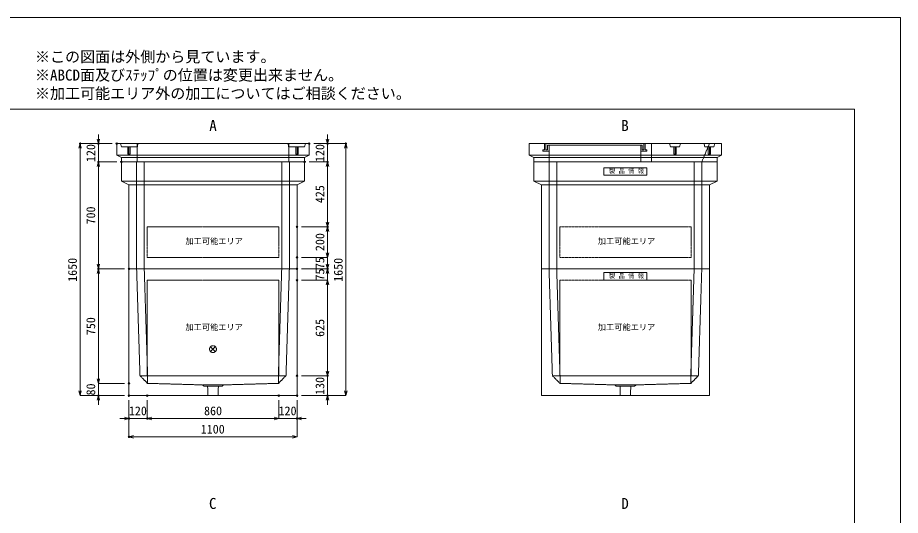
# Model space of a CAD drawing. Units: millimetres, scale not verified. Extents: x -4455 to 4455, y -3150 to 3150.
# Drawn here: x -1324 to 4455, y -109 to 3150 of the extents above; entities that cross this region are included whole.
import ezdxf
from ezdxf.enums import TextEntityAlignment as Align

# ---------------------------------------------------------------- set-up
doc = ezdxf.new("R2010")
doc.units = ezdxf.units.MM
doc.header["$LTSCALE"] = 20
doc.header["$PDMODE"] = 32
doc.header["$PDSIZE"] = 10
doc.linetypes.add('LONG_DASHED1', pattern=[7, 6, -1])
doc.linetypes.add('LONG_DOUBLE_CHAIN', pattern=[21.8, 18, -1, 0.6, -0.6, 0.6, -1])
for name, color, linetype, lineweight in [('0-0_D-TTL', 7, 'Continuous', 9), ('0-1_Defpoints', 7, 'Continuous', 9), ('0-3_D-TTL-TXT', 7, 'Continuous', 9), ('0-4_D-STR-TXT', 7, 'Continuous', 9), ('0-5_D-STR-DIM', 3, 'Continuous', 9), ('0-6_0', 7, 'Continuous', 9), ('0-7_D-STR', 7, 'Continuous', 9), ('0-9_D-STR-STR5', 1, 'LONG_DOUBLE_CHAIN', 9), ('0-A_D-STR-STR1', 7, 'LONG_DASHED1', 9), ('0-B_D-STR-STR2', 1, 'LONG_DASHED1', 9), ('0-C_D-STR-STR4', 134, 'LONG_DASHED1', 9)]:
    doc.layers.add(name, color=color, linetype=linetype, lineweight=lineweight)
doc.styles.add('ＭＳ ゴシック', font='')
doc.styles.get('ＭＳ ゴシック').set_extended_font_data('MS Gothic')

# ---------------------------------------------------------------- blocks, each defined once
blk = doc.blocks.new('A$C4DE05FD1')
at = {"layer": '0-0_D-TTL', "color": 134}
for p, q in [((4000, 76000), (114800, 76000)), ((114800, 76000), (114800, 4000))]:
    blk.add_line(p, q, dxfattribs=at)
at = {"layer": '0-1_Defpoints', "color": 134}
for p, q in [((0, 84000), (118800, 84000)), ((118800, 84000), (118800, 0))]:
    blk.add_line(p, q, dxfattribs=at)
at = {"layer": '0-3_D-TTL-TXT', "style": 'ＭＳ ゴシック'}
for s, p in [('※この図面は外側から見ています。', (43260.9, 79815.7)), ('※ABCD面及びｽﾃｯﾌﾟの位置は変更出来ません。', (43260.9, 78215.7)), ('※加工可能エリア外の加工についてはご相談ください。', (43260.9, 76615.7))]:
    blk.add_text(s, height=962.2, dxfattribs=at).set_placement(p, align=Align.BOTTOM_LEFT)
blk = doc.blocks.new('_Open30')
at = {"layer": '0-6_0'}
blk.add_line((0, 0), (-20, 0), dxfattribs=at)
blk.add_lwpolyline([(-20, 5.36), (0, 0), (-20, -5.36)], dxfattribs=at)
blk = doc.blocks.new('A$C31CA379A')
at = {"layer": '0-4_D-STR-TXT', "style": 'ＭＳ ゴシック'}
for s, p in [('A', (-325.9, -2190.5)), ('B', (35638.6, -2190.5)), ('C', (-351.4, -35190.5)), ('D', (35638.6, -35190.5))]:
    blk.add_text(s, height=962.2, dxfattribs=at).set_placement(p, align=Align.BOTTOM_LEFT)
blk = doc.blocks.new('A$C737D46CD')
at = {"layer": '0-A_D-STR-STR1', "linetype": 'Continuous'}
blk.add_lwpolyline([(-2820, 0), (2820, 0), (2820, -1000), (-2820, -1000)], close=True, dxfattribs=at)
at = {"layer": '0-A_D-STR-STR1', "style": 'ＭＳ ゴシック'}
blk.add_text('製 品 情 報', height=577.3, dxfattribs=at).set_placement((-2149.6, -882.5), align=Align.BOTTOM_LEFT)
blk = doc.blocks.new('A$C531455C1')
at = {"layer": '0-7_D-STR'}
for p, q in [((-11000, 0), (11000, 0)), ((-11000, -16600), (-11000, 0)), ((11000, -16600), (11000, 0)), ((-11000, -16600), (11000, -16600))]:
    blk.add_line(p, q, dxfattribs=at)
at = {"layer": '0-7_D-STR', "linetype": 'LONG_DASHED1'}
for p, q in [((-10000, 0), (-9560, -14000)), ((-9000, 0), (-8560, -14000)), ((9000, 0), (8560, -14000)), ((10000, 0), (9560, -14000)), ((-8560, -15000), (-9560, -14000)), ((9560, -14000), (-9560, -14000)), ((-8560, -15000), (-8560, -14000)), ((-8560, -15000), (-1400, -15200)), ((8560, -15000), (1400, -15200)), ((8560, -15000), (9560, -14000)), ((8560, -15000), (8560, -14000)), ((-1200, -15380), (-1400, -15200)), ((1400, -15200), (-1400, -15200)), ((1200, -15380), (-1200, -15380)), ((-666, -16600), (-705, -15380)), ((666, -16600), (705, -15380)), ((1200, -15380), (1400, -15200))]:
    blk.add_line(p, q, dxfattribs=at)
at = {"layer": '0-9_D-STR-STR5'}
for p, q in [((8600, -1500), (8600, -14000)), ((8600, -14000), (-8600, -14000))]:
    blk.add_line(p, q, dxfattribs=at)
blk.add_lwpolyline([(8600, -1500), (-8600, -1500), (-8600, -14000)], dxfattribs=at)
at = {"layer": '0-A_D-STR-STR1'}
blk.add_blockref('A$C737D46CD', (0, -500), dxfattribs=at)
blk = doc.blocks.new('A$C19D5226F')
at = {"layer": '0-7_D-STR'}
for p, q in [((-12600, 2400), (12600, 2400)), ((-12600, 2400), (-12600, 900)), ((12600, 2400), (12600, 900)), ((-12600, 900), (12600, 900)), ((-12000, 600), (-12600, 900)), ((-12000, 600), (12000, 600)), ((-12000, 0), (-12000, 600)), ((-12000, 0), (12000, 0))]:
    blk.add_line(p, q, dxfattribs=at)
at = {"layer": '0-7_D-STR', "linetype": 'LONG_DASHED1'}
for p, q in [((3400, 0), (3400, 2400)), ((5900, 2000), (5800, 2400)), ((7100, 2000), (7200, 2400)), ((10000, 0), (11000, 2400)), ((10400, 2000), (10300, 2400)), ((11600, 2000), (11700, 2400)), ((-10000, 0), (-10000, 2200)), ((2000, 0), (2000, 2200)), ((5900, 2000), (7100, 2000)), ((10400, 2000), (11600, 2000))]:
    blk.add_line(p, q, dxfattribs=at)
at = {"layer": '0-7_D-STR'}
blk.add_lwpolyline([(12000, 0), (12000, 600), (12600, 900)], dxfattribs=at)
at = {"layer": '0-B_D-STR-STR2'}
for p, q in [((6500, 840), (6500, 2000)), ((11000, 840), (11000, 2000))]:
    blk.add_line(p, q, dxfattribs=at)
for points in [[(6660, 2000), (6660, 1000), (6340, 1000), (6340, 2000)], [(11160, 2000), (11160, 1000), (10840, 1000), (10840, 2000)]]:
    blk.add_lwpolyline(points, dxfattribs=at)
at = {"layer": '0-C_D-STR-STR4'}
for points in [[(-10600, 2400), (-10600, 1600), (-10800, 1600), (-10800, 1400), (-10000, 1400)], [(-10000, 2200), (-10200, 2200), (-10200, 1600), (-10400, 1600), (-10400, 2400)], [(-10000, 2200), (2000, 2200), (2200, 2200), (2200, 1600), (2400, 1600), (2400, 2400)], [(2600, 2400), (2600, 1600), (2800, 1600), (2800, 1400), (2000, 1400)]]:
    blk.add_lwpolyline(points, dxfattribs=at)
blk = doc.blocks.new('A$C2C935993')
at = {"layer": '0-7_D-STR'}
for p, q in [((-12600, 2400), (12600, 2400)), ((-12600, 2400), (-12600, 900)), ((12600, 2400), (12600, 900)), ((-12600, 900), (12600, 900)), ((-12000, 600), (-12600, 900)), ((-12000, 600), (12000, 600)), ((-12000, 0), (-12000, 600)), ((-12000, 0), (12000, 0))]:
    blk.add_line(p, q, dxfattribs=at)
at = {"layer": '0-7_D-STR', "linetype": 'LONG_DASHED1'}
for p, q in [((-12000, 2000), (-12100, 2400)), ((-9950, 0), (-9950, 2400)), ((-9900, 2000), (-9800, 2400)), ((9900, 2000), (9800, 2400)), ((9950, 0), (9950, 2400)), ((12000, 2000), (12100, 2400)), ((-9900, 2000), (-12000, 2000)), ((9900, 2000), (12000, 2000))]:
    blk.add_line(p, q, dxfattribs=at)
at = {"layer": '0-7_D-STR'}
blk.add_lwpolyline([(12000, 0), (12000, 600), (12600, 900)], dxfattribs=at)
at = {"layer": '0-B_D-STR-STR2'}
for p, q in [((-11000, 840), (-11000, 2000)), ((11000, 840), (11000, 2000))]:
    blk.add_line(p, q, dxfattribs=at)
for points in [[(-11160, 2000), (-11160, 1000), (-10840, 1000), (-10840, 2000)], [(11160, 2000), (11160, 1000), (10840, 1000), (10840, 2000)]]:
    blk.add_lwpolyline(points, dxfattribs=at)
blk = doc.blocks.new('A$C43537a1f')
at = {"layer": '0-7_D-STR'}
for p, q in [((12000, 14000), (-12000, 14000)), ((-12000, 11500), (-12000, 14000)), ((12000, 11500), (12000, 14000)), ((-12000, 11500), (-11000, 11000)), ((-12000, 11500), (12000, 11500)), ((-11000, 0), (-11000, 11000)), ((11000, 11000), (-11000, 11000)), ((12000, 11500), (11000, 11000)), ((11000, 0), (11000, 11000)), ((11000, 0), (-11000, 0))]:
    blk.add_line(p, q, dxfattribs=at)
at = {"layer": '0-7_D-STR', "linetype": 'LONG_DASHED1'}
for p, q in [((-10000, 14000), (-10000, 0)), ((-9000, 14000), (-9000, 0)), ((9000, 14000), (9000, 0)), ((10000, 14000), (10000, 0))]:
    blk.add_line(p, q, dxfattribs=at)
at = {"layer": '0-9_D-STR-STR5'}
for p, q in [((8600, 5500), (8600, 1500)), ((8600, 1500), (-8600, 1500))]:
    blk.add_line(p, q, dxfattribs=at)
blk.add_lwpolyline([(8600, 5500), (-8600, 5500), (-8600, 1500)], dxfattribs=at)
blk = doc.blocks.new('A$C82063184')
at = {"layer": '0-7_D-STR'}
for p, q in [((12000, 14000), (-12000, 14000)), ((-12000, 11500), (-12000, 14000)), ((12000, 11500), (12000, 14000)), ((-12000, 11500), (-11000, 11000)), ((-12000, 11500), (12000, 11500)), ((-11000, 0), (-11000, 11000)), ((11000, 11000), (-11000, 11000)), ((12000, 11500), (11000, 11000)), ((11000, 0), (11000, 11000)), ((11000, 0), (-11000, 0))]:
    blk.add_line(p, q, dxfattribs=at)
at = {"layer": '0-7_D-STR', "linetype": 'LONG_DASHED1'}
for p, q in [((-10000, 14000), (-10000, 0)), ((-9000, 14000), (-9000, 0)), ((9000, 14000), (9000, 0)), ((10000, 14000), (10000, 0))]:
    blk.add_line(p, q, dxfattribs=at)
at = {"layer": '0-9_D-STR-STR5'}
for p, q in [((8600, 5500), (8600, 1500)), ((8600, 1500), (-8600, 1500))]:
    blk.add_line(p, q, dxfattribs=at)
blk.add_lwpolyline([(8600, 5500), (-8600, 5500), (-8600, 1529)], dxfattribs=at)
at = {"layer": '0-A_D-STR-STR1'}
blk.add_blockref('A$C737D46CD', (0, 13250), dxfattribs=at)
blk = doc.blocks.new('A$C7CE826D1')
at = {"layer": '0-7_D-STR'}
for p, q in [((-11000, 0), (11000, 0)), ((-11000, -16600), (-11000, 0)), ((11000, -16600), (11000, 0)), ((-11000, -16600), (11000, -16600))]:
    blk.add_line(p, q, dxfattribs=at)
at = {"layer": '0-7_D-STR', "linetype": 'LONG_DASHED1'}
for p, q in [((-10000, 0), (-9560, -14000)), ((-9000, 0), (-8560, -14000)), ((9000, 0), (8560, -14000)), ((10000, 0), (9560, -14000)), ((-8560, -15000), (-9560, -14000)), ((9560, -14000), (-9560, -14000)), ((-8560, -15000), (-8560, -14000)), ((-8560, -15000), (-1400, -15200)), ((8560, -15000), (1400, -15200)), ((8560, -15000), (9560, -14000)), ((8560, -15000), (8560, -14000)), ((-1200, -15380), (-1400, -15200)), ((1400, -15200), (-1400, -15200)), ((1200, -15380), (-1200, -15380)), ((-666, -16600), (-705, -15380)), ((666, -16600), (705, -15380)), ((1200, -15380), (1400, -15200))]:
    blk.add_line(p, q, dxfattribs=at)
at = {"layer": '0-9_D-STR-STR5'}
for p, q in [((8600, -1500), (-8600, -1500)), ((-8600, -1500), (-8600, -14000)), ((8600, -1500), (8600, -14000)), ((8600, -14000), (-8600, -14000))]:
    blk.add_line(p, q, dxfattribs=at)
blk = doc.blocks.new('A$C1C640AAB')
at = {"layer": '0-9_D-STR-STR5'}
for p, q in [((-318.2, -318.2), (318.2, 318.2)), ((-318.2, 318.2), (318.2, -318.2))]:
    blk.add_line(p, q, dxfattribs=at)
blk.add_circle((0, 0), 450, dxfattribs=at)
blk = doc.blocks.new('A$Cc8208e51')
at = {"layer": '0-7_D-STR'}
blk.add_blockref('A$C7CE826D1', (0, 0), dxfattribs=at)
at = {"layer": '0-9_D-STR-STR5'}
blk.add_blockref('A$C1C640AAB', (0, -10520), dxfattribs=at)

msp = doc.modelspace()

# ---------------------------------------------------------------- linework, layer by layer
at = {"layer": '0-1_Defpoints'}
for p in [(-915, 2325), (-795, 2325), (-675, 2325), (585, 2325), (705, 2325), (825, 2325), (-795, 2205), (-645, 2205), (-645, 2205), (555, 2205), (555, 2205), (705, 2205), (505, 1780), (705, 1780), (505, 1580), (-795, 1505), (-595, 1505), (505, 1505), (505, 1505), (705, 1505), (705, 1505), (505, 1430), (505, 805), (505, 805), (705, 805), (-595, 755), (-595, 755), (-795, 675), (-595, 675), (-595, 675), (-475, 675), (385, 675), (505, 675), (505, 675), (705, 675), (-595, 525), (-475, 525), (505, 525), (-595, 405)]:
    msp.add_point(p, dxfattribs=at)
at = {"layer": '0-5_D-STR-DIM'}
for p, q in [((-795, 2355), (-795, 2385)), ((705, 2355), (705, 2385)), ((-705, 2325), (-915, 2325)), ((-705, 2325), (-795, 2325)), ((-795, 2205), (-795, 2325)), ((615, 2325), (705, 2325)), ((615, 2325), (825, 2325)), ((705, 2205), (705, 2325)), ((-915, 705), (-915, 2295)), ((825, 705), (825, 2295)), ((-675, 2205), (-795, 2205)), ((-675, 2205), (-795, 2205)), ((585, 2205), (705, 2205)), ((585, 2205), (705, 2205)), ((-795, 2175), (-795, 2145)), ((-795, 1535), (-795, 2175)), ((705, 2175), (705, 2145)), ((705, 1810), (705, 2175)), ((535, 1780), (705, 1780)), ((535, 1780), (705, 1780)), ((705, 1610), (705, 1750)), ((705, 1610), (705, 1640)), ((535, 1580), (705, 1580)), ((535, 1580), (705, 1580)), ((705, 1580), (705, 1505)), ((705, 1535), (705, 1565)), ((-625, 1505), (-795, 1505)), ((-625, 1505), (-795, 1505)), ((535, 1505), (705, 1505)), ((535, 1505), (705, 1505)), ((705, 1430), (705, 1505)), ((-795, 785), (-795, 1475)), ((705, 1475), (705, 1445)), ((535, 1430), (705, 1430)), ((535, 1430), (705, 1430)), ((705, 1400), (705, 1370)), ((705, 1400), (705, 835)), ((-795, 785), (-795, 815)), ((705, 835), (705, 865)), ((-625, 755), (-795, 755)), ((-625, 755), (-795, 755)), ((-795, 755), (-795, 675)), ((535, 805), (705, 805)), ((535, 805), (705, 805)), ((705, 805), (705, 675)), ((-625, 675), (-915, 675)), ((-625, 675), (-795, 675)), ((-795, 645), (-795, 615)), ((-595, 645), (-595, 405)), ((-595, 645), (-595, 525)), ((-475, 645), (-475, 525)), ((-475, 645), (-475, 525)), ((385, 645), (385, 525)), ((385, 645), (385, 525)), ((505, 645), (505, 525)), ((505, 645), (505, 405)), ((535, 675), (825, 675)), ((535, 675), (705, 675)), ((705, 645), (705, 615)), ((-625, 525), (-655, 525)), ((-475, 525), (-595, 525)), ((355, 525), (-445, 525)), ((-445, 525), (-415, 525)), ((355, 525), (325, 525)), ((385, 525), (505, 525)), ((535, 525), (565, 525)), ((475, 405), (-565, 405))]:
    msp.add_line(p, q, dxfattribs=at)

# ---------------------------------------------------------------- block references
at = {"layer": '0-0_D-TTL', "xscale": 0.075, "yscale": 0.075}
msp.add_blockref('A$C4DE05FD1', (-4455, -3150), dxfattribs=at)
at = {"layer": '0-4_D-STR-TXT', "xscale": 0.075, "yscale": 0.075}
msp.add_blockref('A$C31CA379A', (-45, 2550), dxfattribs=at)
at = {"layer": '0-5_D-STR-DIM', "xscale": 1.5, "yscale": 1.5}
for p, rotation in [((-915, 2325), 90), ((-795, 2325), 270), ((705, 2325), 270), ((825, 2325), 90), ((-795, 2205), 90), ((-795, 2205), 90), ((705, 2205), 90), ((705, 2205), 90), ((705, 1780), 270), ((705, 1780), 90), ((705, 1580), 270), ((705, 1580), 270), ((-795, 1505), 270), ((-795, 1505), 90), ((705, 1505), 270), ((705, 1505), 90), ((705, 1430), 90), ((705, 1430), 90), ((705, 805), 270), ((705, 805), 270), ((-795, 755), 270), ((-795, 755), 270), ((-915, 675), 270), ((825, 675), 270), ((-795, 675), 90), ((705, 675), 90), ((-475, 525), 180), ((-475, 525), 180), ((505, 525), 180), ((-595, 405), 180)]:
    msp.add_blockref('_Open30', p, dxfattribs=dict(at, rotation=rotation))
for p in [(-595, 525), (385, 525), (385, 525), (505, 405)]:
    msp.add_blockref('_Open30', p, dxfattribs=at)
at = {"layer": '0-7_D-STR', "xscale": 0.05, "yscale": 0.05}
for name, p in [('A$C2C935993', (-45, 2205)), ('A$C19D5226F', (2655, 2205)), ('A$C43537a1f', (-45, 1505)), ('A$C82063184', (2655, 1505)), ('A$Cc8208e51', (-45, 1505)), ('A$C531455C1', (2655, 1505))]:
    msp.add_blockref(name, p, dxfattribs=at)

# ---------------------------------------------------------------- texts
at = {"layer": '0-5_D-STR-DIM', "style": 'ＭＳ ゴシック'}
for s, p in [('120', (-798.9, 2204.22)), ('120', (701.1, 2204.22)), ('425', (701.1, 1935.08)), ('700', (-798.9, 1795.6)), ('200', (701.1, 1621.2)), ('1650', (-918.9, 1419.72)), ('75', (701.1, 1503.38)), ('1650', (821.1, 1419.72)), ('75', (701.1, 1428.38)), ('750', (-798.9, 1070.6)), ('625', (701.1, 1059.18)), ('130', (701.1, 679.22)), ('80', (-798.9, 675.85))]:
    msp.add_text(s, height=57.77, rotation=90, dxfattribs=at).set_placement(p, align=Align.BOTTOM_LEFT)
for s, p in [('120', (-595.78, 528.9)), ('860', (-103.65, 528.9)), ('120', (384.22, 528.9)), ('1100', (-125.28, 408.9))]:
    msp.add_text(s, height=57.77, dxfattribs=at).set_placement(p, align=Align.BOTTOM_LEFT)
at = {"layer": '0-9_D-STR-STR5', "style": 'ＭＳ ゴシック'}
for p in [(-225.48, 1655.47), (2474.52, 1655.47), (-225.48, 1092.25), (2474.52, 1092.25)]:
    msp.add_text('加工可能エリア', height=38.42, dxfattribs=at).set_placement(p, align=Align.BOTTOM_LEFT)

doc.saveas('drawing.dxf')
